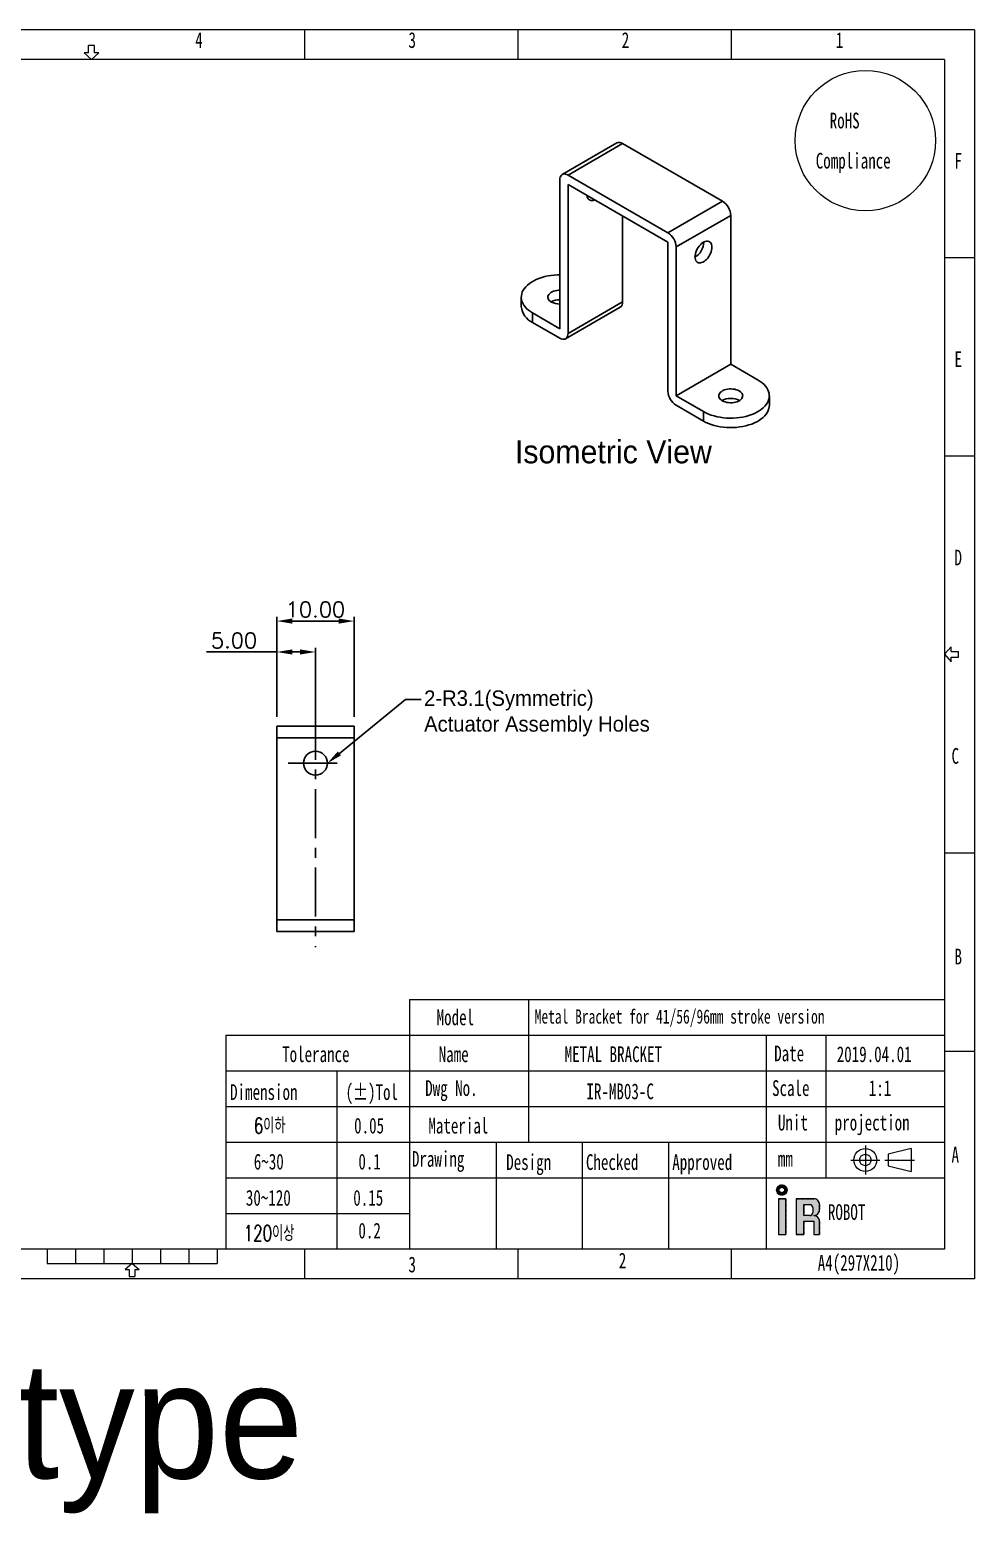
# Model space of a CAD drawing. Header units: millimetres. Extents: x 0 to 686, y -30 to 162.
# Drawn here: x 563.8 to 686.2, y -30.3 to 161.7 of the extents above; entities that cross this region are included whole.
import ezdxf
from ezdxf import colors
from ezdxf.entities.mleader import LeaderData, LeaderLine
from ezdxf.math import Vec2, Vec3

# ---------------------------------------------------------------- set-up
doc = ezdxf.new("R2010")
doc.units = ezdxf.units.MM
doc.linetypes.add('CENTER', pattern=[0.6, 0.375, -0.075, 0.075, -0.075])
doc.linetypes.add('CENTERX2', pattern=[20.32, 12.7, -2.54, 2.54, -2.54])
for name, color, linetype in [('CENTER', 1, 'CENTERX2'), ('LOGO', 100, 'Continuous'), ('TEXT', 102, 'Continuous')]:
    doc.layers.add(name, color=color, linetype=linetype)
doc.styles.add('SLDTEXTSTYLE0', font='TXT', dxfattribs={"width": 0.7})
doc.styles.add('SLDTEXTSTYLE1', font='TXT', dxfattribs={"width": 0.7, "bigfont": 'bigfont'})
doc.styles.get("Standard").update_dxf_attribs({"font": 'arial.ttf'})
doc.styles.add('STYLE2', font='')
doc.styles.add('USER2', font='SIMPLEX.SHX')
doc.styles.get('STYLE2').set_extended_font_data('Gulim')
doc.dimstyles.new('BASE80', dxfattribs={"dimscale": 0.8, "dimtxt": 2.5, "dimasz": 2.5, "dimexe": 0.7, "dimexo": 1.5, "dimtad": 1, "dimzin": 1, "dimdsep": 46, "dimtxsty": 'USER2', "dimcen": 0, "dimclrd": 6, "dimclre": 6, "dimclrt": 3, "dimadec": 0, "dimazin": 0, "dimtfac": 1, "dimtofl": 0, "dimtmove": 0, "dimatfit": 3, "dimfxl": 1, "dimtolj": 1, "dimtzin": 0, "dimlwe": -1, "dimarcsym": 0})

# ---------------------------------------------------------------- blocks, each defined once
blk = doc.blocks.new('*D62')
at = {"color": 6}
for p, q in [((595.81, 72.77), (595.81, 85.72)), ((605.81, 72.77), (605.81, 85.72))]:
    blk.add_line(p, q, dxfattribs=at)
at = {"color": 6, "lineweight": -2}
blk.add_line((597.81, 85.16), (603.81, 85.16), dxfattribs=at)
at = {"color": 6}
for points in [[(597.81, 85.5), (597.81, 84.83), (595.81, 85.16)], [(603.81, 85.5), (603.81, 84.83), (605.81, 85.16)]]:
    blk.add_solid(points, dxfattribs=at)
at = {"layer": 'Defpoints', "color": 0}
for p in [(605.81, 85.16), (595.81, 71.57), (605.81, 71.57)]:
    blk.add_point(p, dxfattribs=at)
at = {"color": 3, "insert": (600.81, 86.66), "char_height": 2, "attachment_point": 5, "style": 'USER2'}
blk.add_mtext('\\A1;10.00', dxfattribs=at)
blk = doc.blocks.new('*D63')
at = {"color": 6, "lineweight": -2}
for p, q in [((595.81, 81.16), (586.71, 81.16)), ((598.81, 81.16), (597.81, 81.16))]:
    blk.add_line(p, q, dxfattribs=at)
at = {"color": 6}
for p, q in [((595.81, 72.77), (595.81, 81.72)), ((600.81, 67.97), (600.81, 81.72))]:
    blk.add_line(p, q, dxfattribs=at)
for points in [[(597.81, 81.5), (597.81, 80.83), (595.81, 81.16)], [(598.81, 81.5), (598.81, 80.83), (600.81, 81.16)]]:
    blk.add_solid(points, dxfattribs=at)
at = {"layer": 'Defpoints', "color": 0}
for p in [(595.81, 81.16), (595.81, 71.57), (600.81, 66.77)]:
    blk.add_point(p, dxfattribs=at)
at = {"color": 3, "insert": (590.26, 82.66), "char_height": 2, "attachment_point": 5, "style": 'USER2'}
blk.add_mtext('\\A1;5.00', dxfattribs=at)

msp = doc.modelspace()

# ---------------------------------------------------------------- hatches: boundary and pattern name
at = {"layer": 'LOGO'}
h = msp.add_hatch(color=256, dxfattribs=at)
edge = h.paths.add_edge_path(flags=0)
edge.add_arc((661.224, 11.511), 0.674, 0, 360)
edge = h.paths.add_edge_path(flags=0)
edge.add_arc((661.224, 11.511), 0.359, 0, 360)
msp.add_hatch(color=256, dxfattribs=at).paths.add_polyline_path([(660.769, 10.387), (660.769, 5.762), (661.744, 5.762), (661.744, 10.387)], flags=0)
h = msp.add_hatch(color=256, dxfattribs=at)
edge = h.paths.add_edge_path(flags=0)
edge.add_line((666.12, 8.971), (666.12, 9.617))
edge.add_arc((665.35, 9.617), 0.77, 0, 90)
edge.add_line((665.35, 10.387), (663.079, 10.387))
edge.add_line((663.079, 10.387), (663.079, 5.762))
edge.add_line((663.079, 5.762), (664.072, 5.762))
edge.add_line((664.072, 5.762), (664.072, 7.482))
edge.add_line((664.072, 7.482), (665.35, 7.482))
edge.add_line((665.35, 7.482), (665.35, 5.762))
edge.add_line((665.35, 5.762), (666.12, 5.762))
edge.add_line((666.12, 5.762), (666.12, 7.431))
edge.add_arc((665.35, 7.431), 0.77, 0, 90)
edge.add_arc((665.35, 8.971), 0.77, 270, 360)
edge = h.paths.add_edge_path(flags=0)
edge.add_line((665.217, 9.232), (665.217, 8.586))
edge.add_arc((664.832, 8.586), 0.385, 270, 360, ccw=False)
edge.add_line((664.832, 8.201), (664.072, 8.201))
edge.add_line((664.072, 8.201), (664.072, 9.617))
edge.add_line((664.072, 9.617), (664.832, 9.617))
edge.add_arc((664.832, 9.232), 0.385, 0, 90, ccw=False)

# ---------------------------------------------------------------- linework, layer by layer
at = {"color": 6, "lineweight": 9}
for p, q in [((686.157, 161.721), (457.438, 161.721)), ((599.425, 157.87), (599.425, 161.721)), ((627.052, 157.87), (627.052, 161.721)), ((627.052, 157.87), (627.052, 161.721)), ((654.679, 157.87), (654.679, 161.721)), ((686.157, 161.721), (686.157, 0)), ((572.183, 159.663), (571.413, 159.663)), ((571.413, 158.704), (571.413, 159.663)), ((572.183, 158.704), (572.183, 159.663)), ((682.307, 157.87), (461.289, 157.87)), ((571.413, 158.704), (570.837, 158.704)), ((571.798, 157.87), (570.837, 158.704)), ((571.413, 158.704), (571.228, 158.704)), ((571.798, 157.87), (572.758, 158.704)), ((572.758, 158.704), (572.183, 158.704)), ((682.307, 157.87), (682.307, 3.85)), ((682.307, 132.226), (686.157, 132.226)), ((682.307, 106.543), (686.157, 106.543)), ((682.307, 80.86), (683.14, 81.821)), ((682.307, 80.86), (683.14, 79.9)), ((683.14, 81.245), (683.14, 81.821)), ((683.14, 81.245), (683.14, 81.43)), ((683.14, 81.245), (684.1, 81.245)), ((684.1, 80.475), (684.1, 81.245)), ((683.14, 79.9), (683.14, 80.475)), ((683.14, 80.475), (684.1, 80.475)), ((682.307, 55.178), (686.157, 55.178)), ((612.998, 36.195), (612.998, 3.85)), ((612.998, 36.195), (682.307, 36.195)), ((628.4, 36.195), (628.4, 17.712)), ((589.199, 31.574), (682.307, 31.574)), ((589.199, 31.574), (589.199, 3.85)), ((659.204, 31.574), (659.204, 3.85)), ((666.905, 31.574), (666.905, 22.333)), ((682.307, 29.495), (686.157, 29.495)), ((589.199, 26.953), (612.998, 26.953)), ((603.558, 26.953), (603.558, 3.85)), ((612.998, 26.953), (682.307, 26.953)), ((589.199, 22.333), (612.998, 22.333)), ((612.998, 22.333), (682.307, 22.333)), ((666.905, 22.333), (666.905, 13.092)), ((589.199, 17.712), (612.998, 17.712)), ((612.998, 17.712), (682.307, 17.712)), ((624.201, 17.712), (624.201, 3.85)), ((635.368, 17.712), (635.368, 3.85)), ((646.534, 17.712), (646.534, 3.85)), ((672.039, 17.29), (672.039, 13.5)), ((670.144, 15.395), (673.934, 15.395)), ((674.566, 15.395), (678.41, 15.395)), ((677.989, 16.869), (674.987, 16.132)), ((674.987, 16.132), (674.987, 14.658)), ((677.989, 16.869), (677.989, 13.921)), ((674.987, 14.658), (677.989, 13.921)), ((589.199, 13.092), (612.998, 13.092)), ((612.998, 13.092), (682.307, 13.092)), ((589.199, 8.471), (612.998, 8.471)), ((682.307, 3.85), (461.289, 3.85)), ((566.059, 3.85), (566.059, 2.017)), ((569.726, 3.85), (569.726, 2.017)), ((573.393, 3.85), (573.393, 2.017)), ((577.06, 3.85), (577.06, 2.017)), ((580.727, 3.85), (580.727, 2.017)), ((584.394, 3.85), (584.394, 2.017)), ((588.061, 3.85), (588.061, 2.017)), ((599.425, 0), (599.425, 3.85)), ((627.052, 0), (627.052, 3.85)), ((627.052, 0), (627.052, 3.85)), ((654.679, 0), (654.679, 3.85)), ((566.059, 2.017), (588.061, 2.017)), ((577.06, 2.008), (576.145, 1.214)), ((577.06, 2.008), (577.975, 1.214)), ((686.157, 0), (457.438, 0)), ((576.145, 1.214), (576.693, 1.214)), ((576.693, 1.214), (576.693, 0.301)), ((576.693, 0.301), (577.427, 0.301)), ((577.427, 1.214), (577.975, 1.214)), ((577.427, 1.214), (577.603, 1.214)), ((577.427, 1.214), (577.427, 0.301))]:
    msp.add_line(p, q, dxfattribs=at)
at = {"color": 7, "linetype": 'Continuous', "lineweight": 25}
for p, q in [((639.851, 147.053), (632.78, 142.971)), ((633.53, 142.896), (640.601, 146.978)), ((640.601, 146.978), (653.541, 139.508)), ((632.469, 142.284), (632.469, 123.013)), ((646.47, 135.426), (633.53, 142.896)), ((633.53, 141.672), (646.47, 134.201)), ((633.53, 122.401), (633.53, 141.672)), ((646.47, 135.426), (653.541, 139.508)), ((640.601, 137.589), (640.601, 126.483)), ((647.53, 133.589), (654.601, 137.671)), ((654.601, 137.671), (654.601, 118.401)), ((646.47, 134.201), (646.47, 114.931)), ((647.53, 114.319), (647.53, 133.589)), ((627.469, 127.096), (627.469, 125.871)), ((628.934, 123.83), (628.934, 125.055)), ((628.934, 125.055), (632.469, 123.013)), ((633.219, 121.714), (640.29, 125.796)), ((640.601, 126.483), (633.53, 122.401)), ((628.934, 123.83), (632.469, 121.789)), ((647.53, 114.319), (654.601, 118.401)), ((658.137, 116.36), (654.601, 118.401)), ((647.53, 114.319), (651.066, 112.278)), ((659.601, 113.094), (659.601, 114.319)), ((647.53, 113.094), (651.066, 111.053)), ((651.066, 112.278), (651.066, 111.053)), ((595.807, 71.568), (605.807, 71.568)), ((595.807, 71.568), (595.807, 70.068)), ((605.807, 70.068), (605.807, 71.568)), ((595.807, 70.068), (605.807, 70.068)), ((595.807, 46.468), (595.807, 70.068)), ((605.807, 70.068), (605.807, 46.468)), ((595.807, 46.468), (595.807, 44.968)), ((595.807, 46.468), (605.807, 46.468)), ((605.807, 44.968), (605.807, 46.468)), ((595.807, 44.968), (605.807, 44.968))]:
    msp.add_line(p, q, dxfattribs=at)
at = {"color": 100, "linetype": 'Continuous', "lineweight": 18}
for p, q in [((661.744, 10.387), (660.769, 10.387)), ((660.769, 10.387), (660.769, 5.762)), ((661.744, 5.762), (661.744, 10.387)), ((665.35, 10.387), (663.079, 10.387)), ((663.079, 10.387), (663.079, 5.762)), ((664.072, 8.201), (664.072, 9.617)), ((664.072, 9.617), (664.832, 9.617)), ((666.12, 8.971), (666.12, 9.617)), ((664.832, 8.201), (664.072, 8.201)), ((665.217, 9.232), (665.217, 8.586)), ((660.769, 5.762), (661.744, 5.762)), ((663.079, 5.762), (664.072, 5.762)), ((664.072, 5.762), (664.072, 7.482)), ((664.072, 7.482), (665.35, 7.482)), ((665.35, 7.482), (665.35, 5.762)), ((665.35, 5.762), (666.12, 5.762)), ((666.12, 5.762), (666.12, 7.431))]:
    msp.add_line(p, q, dxfattribs=at)
at = {"color": 102, "linetype": 'CENTER', "lineweight": 18}
for p, q in [((660.769, 10.387), (661.744, 10.387)), ((660.769, 10.387), (660.769, 5.762)), ((661.744, 10.387), (661.744, 5.762)), ((663.079, 10.387), (663.079, 5.762)), ((663.079, 10.387), (665.35, 10.387)), ((664.072, 9.617), (664.832, 9.617)), ((664.072, 9.617), (664.072, 8.201)), ((666.12, 9.617), (666.12, 8.971)), ((664.832, 8.201), (664.072, 8.201)), ((665.217, 9.232), (665.217, 8.586)), ((660.769, 5.762), (661.744, 5.762)), ((664.072, 5.762), (663.079, 5.762)), ((664.072, 7.482), (664.072, 5.762)), ((664.072, 7.482), (665.35, 7.482)), ((665.35, 7.482), (665.35, 5.762)), ((665.35, 5.762), (666.12, 5.762)), ((666.12, 7.431), (666.12, 5.762))]:
    msp.add_line(p, q, dxfattribs=at)
at = {"color": 7, "linetype": 'Continuous', "lineweight": 25, "flags": 128}
for points in [[(632.469, 142.284), (632.482, 142.468), (632.521, 142.632), (632.585, 142.773), (632.672, 142.887), (632.78, 142.971), (632.906, 143.022), (633.048, 143.041), (633.202, 143.026), (633.364, 142.977), (633.53, 142.896)], [(649.97, 132.303), (649.982, 132.499), (650.019, 132.704), (650.078, 132.915), (650.16, 133.126), (650.263, 133.333), (650.383, 133.531), (650.518, 133.715), (650.666, 133.883), (650.822, 134.029), (650.984, 134.15), (651.148, 134.245), (651.31, 134.31), (651.466, 134.345), (651.614, 134.348), (651.749, 134.32), (651.869, 134.26), (651.972, 134.171), (652.053, 134.055), (652.113, 133.913), (652.15, 133.75), (652.162, 133.568), (652.15, 133.373), (652.113, 133.167), (652.053, 132.956), (651.972, 132.745), (651.869, 132.538), (651.749, 132.341), (651.614, 132.156), (651.466, 131.989), (651.31, 131.842), (651.148, 131.721), (650.984, 131.626), (650.822, 131.561), (650.666, 131.526), (650.518, 131.523), (650.383, 131.552), (650.263, 131.611), (650.16, 131.7), (650.078, 131.816), (650.019, 131.958), (649.982, 132.121), (649.97, 132.303)], [(632.469, 129.982), (632.151, 129.976), (631.729, 129.95), (631.312, 129.904), (630.904, 129.837), (630.507, 129.75), (630.124, 129.645), (629.758, 129.521), (629.411, 129.379), (629.087, 129.221), (628.787, 129.048), (628.513, 128.861), (628.268, 128.661), (628.053, 128.449), (627.87, 128.228), (627.72, 127.999), (627.605, 127.763), (627.524, 127.523), (627.479, 127.279), (627.47, 127.034), (627.497, 126.79), (627.56, 126.547), (627.658, 126.309), (627.791, 126.076), (627.958, 125.851), (628.157, 125.635), (628.387, 125.429), (628.646, 125.235), (628.934, 125.055)], [(631.373, 126.463), (631.222, 126.564), (631.099, 126.677), (631.006, 126.8), (630.946, 126.929), (630.92, 127.062), (630.929, 127.196), (630.972, 127.327), (631.048, 127.453), (631.157, 127.572), (631.294, 127.679), (631.458, 127.774), (631.644, 127.853), (631.849, 127.916), (632.068, 127.96), (632.296, 127.985), (632.469, 127.99)], [(633.53, 122.401), (633.517, 122.217), (633.478, 122.053), (633.414, 121.912), (633.327, 121.798), (633.219, 121.714), (633.092, 121.663), (632.951, 121.644), (632.797, 121.659), (632.635, 121.708), (632.469, 121.789)], [(651.066, 112.278), (651.379, 112.112), (651.714, 111.962), (652.071, 111.829), (652.446, 111.714), (652.836, 111.618), (653.239, 111.542), (653.652, 111.485), (654.072, 111.449), (654.495, 111.433), (654.92, 111.438), (655.342, 111.464), (655.758, 111.511), (656.167, 111.577), (656.564, 111.664), (656.947, 111.77), (657.313, 111.894), (657.659, 112.035), (657.984, 112.193), (658.284, 112.366), (658.557, 112.553), (658.803, 112.754), (659.017, 112.965), (659.2, 113.186), (659.35, 113.415), (659.466, 113.651), (659.546, 113.891), (659.591, 114.135), (659.6, 114.38), (659.573, 114.625), (659.511, 114.867), (659.412, 115.105), (659.279, 115.338), (659.113, 115.563), (658.914, 115.78), (658.684, 115.985), (658.424, 116.179), (658.137, 116.36)], [(653.505, 113.686), (653.354, 113.787), (653.231, 113.901), (653.138, 114.023), (653.079, 114.152), (653.053, 114.285), (653.061, 114.419), (653.104, 114.55), (653.181, 114.677), (653.289, 114.795), (653.427, 114.902), (653.59, 114.997), (653.777, 115.076), (653.982, 115.139), (654.2, 115.183), (654.428, 115.208), (654.659, 115.213), (654.89, 115.198), (655.113, 115.163), (655.326, 115.11), (655.522, 115.039), (655.698, 114.951), (655.849, 114.85), (655.972, 114.737), (656.065, 114.614), (656.124, 114.485), (656.15, 114.352), (656.142, 114.219), (656.099, 114.087), (656.022, 113.961), (655.914, 113.843), (655.776, 113.735), (655.613, 113.641), (655.426, 113.561), (655.221, 113.499), (655.003, 113.454), (654.775, 113.43), (654.544, 113.425), (654.313, 113.44), (654.09, 113.474), (653.877, 113.528), (653.681, 113.599), (653.505, 113.686)], [(651.066, 111.053), (651.379, 110.887), (651.714, 110.737), (652.071, 110.604), (652.446, 110.49), (652.836, 110.393), (653.239, 110.317), (653.652, 110.26), (654.072, 110.224), (654.495, 110.208), (654.92, 110.213), (655.342, 110.239), (655.758, 110.286), (656.167, 110.353), (656.564, 110.439), (656.947, 110.545), (657.313, 110.669), (657.659, 110.81), (657.984, 110.968), (658.284, 111.141), (658.557, 111.329), (658.803, 111.529), (659.017, 111.74), (659.2, 111.961), (659.35, 112.19), (659.466, 112.426), (659.546, 112.667), (659.591, 112.91), (659.601, 113.094)]]:
    msp.add_lwpolyline(points, dxfattribs=at)
at = {"color": 6, "lineweight": 9}
for centre, radius in [((672.039, 147.361), 9.09), ((672.039, 15.395), 1.474), ((672.039, 15.395), 0.737)]:
    msp.add_circle(centre, radius, dxfattribs=at)
at = {"color": 7, "linetype": 'Continuous', "lineweight": 25}
msp.add_circle((600.807, 66.768), 1.55, dxfattribs=at)
at = {"color": 100, "linetype": 'Continuous', "lineweight": 18}
for radius in [0.674, 0.359]:
    msp.add_circle((661.224, 11.511), radius, dxfattribs=at)
at = {"color": 102, "linetype": 'CENTER', "lineweight": 18}
for radius in [0.674, 0.359]:
    msp.add_circle((661.224, 11.511), radius, dxfattribs=at)
at = {"color": 7, "linetype": 'Continuous', "lineweight": 25}
for centre, radius, start, end in [((640.162, 146.373), 0.748, 54.08226, 114.60729), ((636.624, 140.254), 0.649, 179.43043, 300.57495), ((652.315, 137.576), 2.288, 2.38686, 57.61314), ((645.244, 133.494), 2.288, 2.38686, 57.61314), ((648.752, 134.271), 2.35, 301.24567, 358.7597), ((632.417, 124.573), 2.193, 88.62906, 119.43049), ((629.947, 126.103), 2.489, 185.35655, 245.96359), ((632.429, 128.458), 2.257, 242.09845, 271.00541), ((639.869, 126.401), 0.736, 304.86125, 6.45093), ((648.756, 115.026), 2.288, 182.38686, 237.61314), ((654.601, 111.646), 2.35, 61.256, 118.744)]:
    msp.add_arc(centre, radius, start, end, dxfattribs=at)
at = {"color": 100, "linetype": 'Continuous', "lineweight": 18}
for centre, radius, start, end in [((664.832, 9.232), 0.385, 0, 90), ((665.35, 9.617), 0.77, 0, 90), ((664.832, 8.586), 0.385, 270, 0), ((665.35, 8.971), 0.77, 270, 0), ((665.35, 7.431), 0.77, 0, 90)]:
    msp.add_arc(centre, radius, start, end, dxfattribs=at)
at = {"color": 102, "linetype": 'CENTER', "lineweight": 18}
for centre, radius, start, end in [((664.832, 9.232), 0.385, 0, 90), ((665.35, 9.617), 0.77, 0, 90), ((664.832, 8.586), 0.385, 270, 0), ((665.35, 8.971), 0.77, 270, 0), ((665.35, 7.431), 0.77, 0, 90)]:
    msp.add_arc(centre, radius, start, end, dxfattribs=at)
at = {"layer": 'CENTER', "ltscale": 0.5}
for p, q in [((600.807, 73.568), (600.807, 42.968)), ((597.257, 66.768), (604.357, 66.768))]:
    msp.add_line(p, q, dxfattribs=at)

# ---------------------------------------------------------------- texts
at = {"color": 6, "lineweight": 9, "attachment_point": 1}
for s, insert, char_height, style in [('4', (585.229, 161.393), 2.038, 'SLDTEXTSTYLE0'), ('3', (612.856, 161.393), 2.038, 'SLDTEXTSTYLE0'), ('2', (640.483, 161.393), 2.038, 'SLDTEXTSTYLE0'), ('1', (668.202, 161.393), 2.038, 'SLDTEXTSTYLE0'), ('RoHS', (667.423, 150.978), 2.0376, 'SLDTEXTSTYLE0'), ('Compliance', (665.617, 145.778), 2.0376, 'SLDTEXTSTYLE0'), ('F', (683.585, 145.774), 2.038, 'SLDTEXTSTYLE0'), ('E', (683.585, 120.091), 2.038, 'SLDTEXTSTYLE0'), ('D', (683.585, 94.408), 2.038, 'SLDTEXTSTYLE0'), ('C', (683.2, 68.726), 2.038, 'SLDTEXTSTYLE0'), ('B', (683.585, 42.747), 2.038, 'SLDTEXTSTYLE0'), ('Model', (616.505, 34.881), 2.0376, 'SLDTEXTSTYLE0'), ('Tolerance', (596.492, 30.109), 2.0376, 'SLDTEXTSTYLE0'), ('Name', (616.773, 30.109), 2.0376, 'SLDTEXTSTYLE0'), ('Date', (660.229, 30.212), 2.0376, 'SLDTEXTSTYLE0'), ('Dimension', (589.751, 25.211), 2.0376, 'SLDTEXTSTYLE0'), ('(\\M+3A1BE)Tol', (604.713, 25.211), 2.03755, 'SLDTEXTSTYLE0'), ('Dwg No.', (615.022, 25.724), 2.0376, 'SLDTEXTSTYLE0'), ('Scale', (659.957, 25.724), 2.0376, 'SLDTEXTSTYLE0'), ('Unit', (660.71, 21.26), 2.0376, 'SLDTEXTSTYLE0'), ('6이하', (592.821, 20.865), 2.0376, 'SLDTEXTSTYLE1'), ('0.05', (605.817, 20.865), 2.0376, 'SLDTEXTSTYLE0'), ('Material', (615.441, 20.865), 2.0376, 'SLDTEXTSTYLE0'), ('6~30', (592.821, 16.207), 2.0376, 'SLDTEXTSTYLE0'), ('0.1', (606.368, 16.207), 2.0376, 'SLDTEXTSTYLE0'), ('Drawing', (613.304, 16.559), 2.0376, 'SLDTEXTSTYLE0'), ('Design', (625.52, 16.146), 2.0376, 'SLDTEXTSTYLE0'), ('Checked', (635.845, 16.146), 2.0376, 'SLDTEXTSTYLE0'), ('Approved', (647.03, 16.146), 2.0376, 'SLDTEXTSTYLE0'), ('mm', (660.71, 16.58), 2.0376, 'SLDTEXTSTYLE0'), ('A', (683.2, 17.103), 2.038, 'SLDTEXTSTYLE0'), ('30~120', (591.791, 11.523), 2.0376, 'SLDTEXTSTYLE0'), ('0.15', (605.706, 11.523), 2.0376, 'SLDTEXTSTYLE0'), ('120이상', (591.523, 6.948), 2.0376, 'SLDTEXTSTYLE1'), ('0.2', (606.368, 7.276), 2.0376, 'SLDTEXTSTYLE0'), ('3', (612.856, 2.892), 2.038, 'SLDTEXTSTYLE0'), ('2', (640.101, 3.405), 2.038, 'SLDTEXTSTYLE0'), ('A4(297X210)', (665.871, 3.115), 2.03755, 'SLDTEXTSTYLE0')]:
    msp.add_mtext(s, dxfattribs=dict(at, insert=insert, char_height=char_height, style=style))
at = {"color": 2, "attachment_point": 1}
for s, insert, char_height in [('{\\fGulim|b0|i0|c129|p50;Isometric View}', (626.645, 108.581), 3), ('{\\fGulim|b0|i0|c129|p50;C type}', (542.514, -10.817), 15)]:
    msp.add_mtext_dynamic_manual_height_columns(s, width=141.38614, gutter_width=75, heights=[0], dxfattribs=dict(at, insert=insert, char_height=char_height))
at = {"color": 7, "linetype": 'Continuous', "lineweight": 18, "insert": (667.189, 9.678), "char_height": 2.0376, "attachment_point": 1, "style": 'SLDTEXTSTYLE0'}
msp.add_mtext('ROBOT', dxfattribs=at)
at = {"layer": 'TEXT', "lineweight": 20, "ltscale": 0.8, "insert": (629.207, 34.888), "char_height": 1.8338, "width": 55.4041, "attachment_point": 1, "style": 'SLDTEXTSTYLE0'}
msp.add_mtext('Metal Bracket for 41/56/96mm stroke version', dxfattribs=at)
at = {"layer": 'TEXT', "lineweight": 20, "width": 40.61322, "attachment_point": 1, "style": 'SLDTEXTSTYLE0'}
for s, insert, char_height in [('METAL BRACKET', (633.091, 30.109), 2.03755), ('2019.04.01', (668.331, 30.109), 2.0376), ('IR-MB03-C', (635.909, 25.301), 2.0376), ('1:1', (672.486, 25.724), 2.0376), ('projection', (668.072, 21.26), 2.0376)]:
    msp.add_mtext(s, dxfattribs=dict(at, insert=insert, char_height=char_height))

# ---------------------------------------------------------------- dimensions: what is measured, and where the dimension line sits
dim = msp.add_linear_dim(base=(605.807, 85.164), p1=(595.807, 71.568), p2=(605.807, 71.568), dimstyle='BASE80', override={"dimtmove": 0})
dim.commit()
dim.dimension.update_dxf_attribs({"geometry": '*D62', "text_midpoint": (600.807, 85.164), "dimtype": 160})
dim = msp.add_linear_dim(base=(595.807, 81.164), p1=(600.807, 66.768), p2=(595.807, 71.568), dimstyle='BASE80', override={"dimtmove": 0})
dim.commit()
dim.dimension.update_dxf_attribs({"geometry": '*D63', "text_midpoint": (590.259, 82.664)})

# ---------------------------------------------------------------- leaders
ml = msp.add_multileader_mtext('Standard')
ml.set_content('2-R3.1(Symmetric)\\PActuator Assembly Holes', color=2, style='STYLE2')
ml.set_leader_properties(color=1)
ml.build(insert=Vec2(0, 0))
ml.multileader.update_dxf_attribs({"dogleg_length": 2.5, "arrow_head_size": 2, "scale": 0.8})
ctx = ml.context
ctx.base_point, ctx.scale, ctx.char_height, ctx.arrow_head_size, ctx.landing_gap_size, ctx.plane_origin = Vec3(614.486, 74.992), 0.8, 2, 2, 0.4, Vec3(602.357, 66.768)
notes = []
notes.append((ctx, [(0, (1, 1, 0), (612.486, 74.992), (1, 0), 2, [(0, [(602.357, 66.768)], 0, [])])]))
ctx.mtext.insert, ctx.mtext.flow_direction = Vec3(614.886, 76.185), 5
for ctx, leaders in notes:
    for number, flags, end, landing, length, lines in leaders:
        leader = LeaderData()
        leader.index, (leader.has_last_leader_line, leader.has_dogleg_vector, leader.attachment_direction) = number, flags
        leader.last_leader_point, leader.dogleg_vector, leader.dogleg_length = Vec3(end), Vec3(landing), length
        for number, points, colour, breaks in lines:
            line = LeaderLine()
            line.index, line.vertices, line.color, line.breaks = number, Vec3.list(points), colors.encode_raw_color(colour), breaks
            leader.lines.append(line)
        ctx.leaders.append(leader)

doc.saveas('drawing.dxf')
